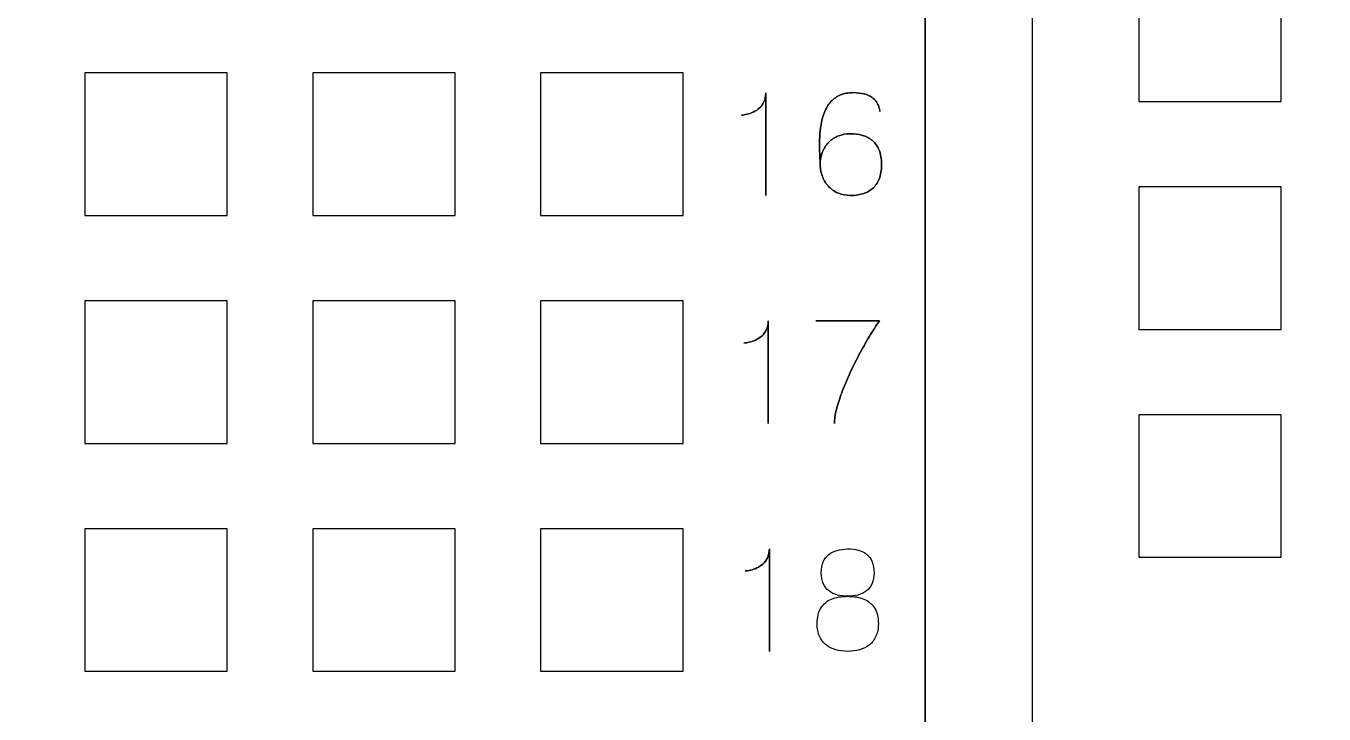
# Model space of a CAD drawing. Extents: x -1020 to 856, y -646 to 1108.
# Drawn here: x 375.44 to 389.91, y 712.58 to 720.24 of the extents above; entities that cross this region are included whole.
import ezdxf

# ---------------------------------------------------------------- set-up
doc = ezdxf.new("R2010")
doc.units = 0
doc.header["$MEASUREMENT"] = 0
doc.layers.add('LAYER_1', color=7, linetype='CONTINUOUS')

msp = doc.modelspace()

# ---------------------------------------------------------------- linework, layer by layer
at = {"layer": 'LAYER_1', "color": 250}
for points, knots in [([(581.5, 670), (581.5, 670), (581.5, 793), (581.5, 793), (581.5, 793), (581.5, 795.761), (579.261, 798), (576.5, 798), (576.5, 798), (576.5, 798), (333.5, 798), (333.5, 798), (333.5, 798), (330.739, 798), (328.5, 795.761), (328.5, 793), (328.5, 793), (328.5, 793), (328.5, 670), (328.5, 670), (328.5, 670), (328.5, 667.239), (330.739, 665), (333.5, 665), (333.5, 665), (333.5, 665), (576.5, 665), (576.5, 665), (576.5, 665), (579.261, 665), (581.5, 667.239), (581.5, 670)], [0, 0, 0, 0, 0.125, 0.125, 0.125, 0.125, 0.25, 0.25, 0.25, 0.25, 0.375, 0.375, 0.375, 0.375, 0.5, 0.5, 0.5, 0.5, 0.625, 0.625, 0.625, 0.625, 0.75, 0.75, 0.75, 0.75, 0.875, 0.875, 0.875, 0.875, 1, 1, 1, 1]), ([(350.5368, 762.11), (350.5368, 762.11), (385.4618, 762.11), (385.4618, 762.11), (385.4618, 762.11), (385.4618, 762.11), (385.4618, 678.29), (385.4618, 678.29), (385.4618, 678.29), (385.4618, 678.29), (350.5368, 678.29), (350.5368, 678.29), (350.5368, 678.29), (350.5368, 678.29), (350.5368, 762.11), (350.5368, 762.11)], [0, 0, 0, 0, 0.25, 0.25, 0.25, 0.25, 0.5, 0.5, 0.5, 0.5, 0.75, 0.75, 0.75, 0.75, 1, 1, 1, 1]), ([(385.4614, 762.11), (385.4614, 762.11), (394.3514, 762.11), (394.3514, 762.11), (394.3514, 762.11), (394.3514, 762.11), (394.3514, 678.29), (394.3514, 678.29), (394.3514, 678.29), (394.3514, 678.29), (385.4614, 678.29), (385.4614, 678.29), (385.4614, 678.29), (385.4614, 678.29), (385.4614, 762.11), (385.4614, 762.11)], [0, 0, 0, 0, 0.25, 0.25, 0.25, 0.25, 0.5, 0.5, 0.5, 0.5, 0.75, 0.75, 0.75, 0.75, 1, 1, 1, 1]), ([(387.8427, 720.9897), (387.8427, 720.9897), (389.4302, 720.9897), (389.4302, 720.9897), (389.4302, 720.9897), (389.4302, 720.9897), (389.4302, 719.4022), (389.4302, 719.4022), (389.4302, 719.4022), (389.4302, 719.4022), (387.8427, 719.4022), (387.8427, 719.4022), (387.8427, 719.4022), (387.8427, 719.4022), (387.8427, 720.9897), (387.8427, 720.9897)], [0, 0, 0, 0, 0.25, 0.25, 0.25, 0.25, 0.5, 0.5, 0.5, 0.5, 0.75, 0.75, 0.75, 0.75, 1, 1, 1, 1]), ([(376.0956, 719.7197), (376.0956, 719.7197), (377.6831, 719.7197), (377.6831, 719.7197), (377.6831, 719.7197), (377.6831, 719.7197), (377.6831, 718.1322), (377.6831, 718.1322), (377.6831, 718.1322), (377.6831, 718.1322), (376.0956, 718.1322), (376.0956, 718.1322), (376.0956, 718.1322), (376.0956, 718.1322), (376.0956, 719.7197), (376.0956, 719.7197)], [0, 0, 0, 0, 0.25, 0.25, 0.25, 0.25, 0.5, 0.5, 0.5, 0.5, 0.75, 0.75, 0.75, 0.75, 1, 1, 1, 1]), ([(378.6356, 719.7197), (378.6356, 719.7197), (380.2231, 719.7197), (380.2231, 719.7197), (380.2231, 719.7197), (380.2231, 719.7197), (380.2231, 718.1322), (380.2231, 718.1322), (380.2231, 718.1322), (380.2231, 718.1322), (378.6356, 718.1322), (378.6356, 718.1322), (378.6356, 718.1322), (378.6356, 718.1322), (378.6356, 719.7197), (378.6356, 719.7197)], [0, 0, 0, 0, 0.25, 0.25, 0.25, 0.25, 0.5, 0.5, 0.5, 0.5, 0.75, 0.75, 0.75, 0.75, 1, 1, 1, 1]), ([(381.1756, 719.7197), (381.1756, 719.7197), (382.7631, 719.7197), (382.7631, 719.7197), (382.7631, 719.7197), (382.7631, 719.7197), (382.7631, 718.1322), (382.7631, 718.1322), (382.7631, 718.1322), (382.7631, 718.1322), (381.1756, 718.1322), (381.1756, 718.1322), (381.1756, 718.1322), (381.1756, 718.1322), (381.1756, 719.7197), (381.1756, 719.7197)], [0, 0, 0, 0, 0.25, 0.25, 0.25, 0.25, 0.5, 0.5, 0.5, 0.5, 0.75, 0.75, 0.75, 0.75, 1, 1, 1, 1]), ([(383.6852, 718.3546), (383.6852, 718.3546), (383.6852, 719.4971), (383.6852, 719.4971), (383.6852, 719.4971), (383.685, 719.4583), (383.6781, 719.425), (383.6649, 719.3973), (383.6649, 719.3973), (383.6519, 719.3693), (383.6348, 719.3463), (383.6136, 719.3278), (383.6136, 719.3278), (383.5925, 719.3093), (383.5698, 719.2945), (383.5455, 719.2834), (383.5455, 719.2834), (383.5212, 719.2726), (383.4978, 719.2644), (383.4751, 719.2594), (383.4751, 719.2594), (383.4521, 719.2541), (383.4326, 719.251), (383.4159, 719.2499), (383.4159, 719.2499), (383.4326, 719.251), (383.4521, 719.2541), (383.4751, 719.2594), (383.4751, 719.2594), (383.4978, 719.2644), (383.5212, 719.2726), (383.5455, 719.2834), (383.5455, 719.2834), (383.5698, 719.2945), (383.5925, 719.3093), (383.6136, 719.3278), (383.6136, 719.3278), (383.6348, 719.3463), (383.6519, 719.3693), (383.6649, 719.3973), (383.6649, 719.3973), (383.6781, 719.425), (383.685, 719.4583), (383.6852, 719.4971), (383.6852, 719.4971), (383.6852, 719.4971), (383.6852, 718.3546), (383.6852, 718.3546)], [0, 0, 0, 0, 0.0833333, 0.0833333, 0.0833333, 0.0833333, 0.1666667, 0.1666667, 0.1666667, 0.1666667, 0.25, 0.25, 0.25, 0.25, 0.3333333, 0.3333333, 0.3333333, 0.3333333, 0.4166667, 0.4166667, 0.4166667, 0.4166667, 0.5, 0.5, 0.5, 0.5, 0.5833333, 0.5833333, 0.5833333, 0.5833333, 0.6666667, 0.6666667, 0.6666667, 0.6666667, 0.75, 0.75, 0.75, 0.75, 0.8333333, 0.8333333, 0.8333333, 0.8333333, 0.9166667, 0.9166667, 0.9166667, 0.9166667, 1, 1, 1, 1]), ([(384.292, 718.6985), (384.2923, 718.7502), (384.3007, 718.797), (384.3175, 718.8392), (384.3175, 718.8392), (384.3342, 718.8812), (384.3577, 718.9174), (384.388, 718.9478), (384.388, 718.9478), (384.4182, 718.9779), (384.4538, 719.0011), (384.4945, 719.0175), (384.4945, 719.0175), (384.5351, 719.0339), (384.5798, 719.0421), (384.6278, 719.0423), (384.6278, 719.0423), (384.6762, 719.0426), (384.7213, 719.0365), (384.7633, 719.0244), (384.7633, 719.0244), (384.8053, 719.0125), (384.8419, 718.9929), (384.8739, 718.966), (384.8739, 718.966), (384.9058, 718.9393), (384.9309, 718.9039), (384.9489, 718.8598), (384.9489, 718.8598), (384.9669, 718.8157), (384.9761, 718.7621), (384.9764, 718.6985), (384.9764, 718.6985), (384.9761, 718.6348), (384.9669, 718.5812), (384.9489, 718.5371), (384.9489, 718.5371), (384.9309, 718.493), (384.9058, 718.4576), (384.8739, 718.4309), (384.8739, 718.4309), (384.8419, 718.404), (384.8053, 718.3844), (384.7633, 718.3726), (384.7633, 718.3726), (384.7213, 718.3604), (384.6762, 718.3543), (384.6278, 718.3546), (384.6278, 718.3546), (384.5798, 718.3549), (384.5357, 718.3631), (384.4953, 718.3794), (384.4953, 718.3794), (384.4551, 718.3958), (384.4203, 718.419), (384.3904, 718.4494), (384.3904, 718.4494), (384.3606, 718.4795), (384.3371, 718.5157), (384.3202, 718.558), (384.3202, 718.558), (384.3031, 718.5999), (384.2939, 718.6467), (384.292, 718.6985), (384.292, 718.6985), (384.291, 718.7246), (384.2896, 718.7558), (384.2878, 718.7919), (384.2878, 718.7919), (384.2859, 718.8284), (384.2849, 718.868), (384.2846, 718.9105), (384.2846, 718.9105), (384.2844, 718.9533), (384.2857, 718.9974), (384.2891, 719.0426), (384.2891, 719.0426), (384.2923, 719.088), (384.2986, 719.1326), (384.3078, 719.1767), (384.3078, 719.1767), (384.317, 719.2206), (384.3302, 719.262), (384.3476, 719.3009), (384.3476, 719.3009), (384.3651, 719.3397), (384.3875, 719.374), (384.4152, 719.4039), (384.4152, 719.4039), (384.4432, 719.4337), (384.4773, 719.4572), (384.5177, 719.4744), (384.5177, 719.4744), (384.5581, 719.4913), (384.6059, 719.5), (384.6611, 719.5003), (384.6611, 719.5003), (384.7092, 719.5), (384.7499, 719.4952), (384.7837, 719.486), (384.7837, 719.486), (384.8175, 719.4768), (384.8451, 719.4643), (384.8673, 719.449), (384.8673, 719.449), (384.8892, 719.4334), (384.9066, 719.4165), (384.9193, 719.3978), (384.9193, 719.3978), (384.932, 719.3793), (384.9415, 719.3606), (384.9473, 719.3418), (384.9473, 719.3418), (384.9534, 719.3231), (384.9573, 719.3056), (384.9589, 719.2895), (384.9589, 719.2895), (384.9573, 719.3056), (384.9534, 719.3231), (384.9473, 719.3418), (384.9473, 719.3418), (384.9415, 719.3606), (384.932, 719.3793), (384.9193, 719.3978), (384.9193, 719.3978), (384.9066, 719.4165), (384.8892, 719.4334), (384.8673, 719.449), (384.8673, 719.449), (384.8451, 719.4643), (384.8175, 719.4768), (384.7837, 719.486), (384.7837, 719.486), (384.7499, 719.4952), (384.7092, 719.5), (384.6611, 719.5003), (384.6611, 719.5003), (384.6059, 719.5), (384.5581, 719.4913), (384.5177, 719.4744), (384.5177, 719.4744), (384.4773, 719.4572), (384.4432, 719.4337), (384.4152, 719.4039), (384.4152, 719.4039), (384.3875, 719.374), (384.3651, 719.3397), (384.3476, 719.3009), (384.3476, 719.3009), (384.3302, 719.262), (384.317, 719.2206), (384.3078, 719.1767), (384.3078, 719.1767), (384.2986, 719.1326), (384.2923, 719.088), (384.2891, 719.0426), (384.2891, 719.0426), (384.2857, 718.9974), (384.2844, 718.9533), (384.2846, 718.9105), (384.2846, 718.9105), (384.2849, 718.868), (384.2859, 718.8284), (384.2878, 718.7919), (384.2878, 718.7919), (384.2896, 718.7558), (384.291, 718.7246), (384.292, 718.6985), (384.292, 718.6985), (384.2939, 718.6467), (384.3031, 718.5999), (384.3202, 718.558), (384.3202, 718.558), (384.3371, 718.5157), (384.3606, 718.4795), (384.3904, 718.4494), (384.3904, 718.4494), (384.4203, 718.419), (384.4551, 718.3958), (384.4953, 718.3794), (384.4953, 718.3794), (384.5357, 718.3631), (384.5798, 718.3549), (384.6278, 718.3546), (384.6278, 718.3546), (384.6762, 718.3543), (384.7213, 718.3604), (384.7633, 718.3726), (384.7633, 718.3726), (384.8053, 718.3844), (384.8419, 718.404), (384.8739, 718.4309), (384.8739, 718.4309), (384.9058, 718.4576), (384.9309, 718.493), (384.9489, 718.5371), (384.9489, 718.5371), (384.9669, 718.5812), (384.9761, 718.6348), (384.9764, 718.6985), (384.9764, 718.6985), (384.9761, 718.7621), (384.9669, 718.8157), (384.9489, 718.8598), (384.9489, 718.8598), (384.9309, 718.9039), (384.9058, 718.9393), (384.8739, 718.966), (384.8739, 718.966), (384.8419, 718.9929), (384.8053, 719.0125), (384.7633, 719.0244), (384.7633, 719.0244), (384.7213, 719.0365), (384.6762, 719.0426), (384.6278, 719.0423), (384.6278, 719.0423), (384.5798, 719.0421), (384.5351, 719.0339), (384.4945, 719.0175), (384.4945, 719.0175), (384.4538, 719.0011), (384.4182, 718.9779), (384.388, 718.9478), (384.388, 718.9478), (384.3577, 718.9174), (384.3342, 718.8812), (384.3175, 718.8392), (384.3175, 718.8392), (384.3007, 718.797), (384.2923, 718.7502), (384.292, 718.6985)], [0, 0, 0, 0, 0.0172414, 0.0172414, 0.0172414, 0.0172414, 0.0344828, 0.0344828, 0.0344828, 0.0344828, 0.0517241, 0.0517241, 0.0517241, 0.0517241, 0.0689655, 0.0689655, 0.0689655, 0.0689655, 0.0862069, 0.0862069, 0.0862069, 0.0862069, 0.1034483, 0.1034483, 0.1034483, 0.1034483, 0.1206897, 0.1206897, 0.1206897, 0.1206897, 0.137931, 0.137931, 0.137931, 0.137931, 0.1551724, 0.1551724, 0.1551724, 0.1551724, 0.1724138, 0.1724138, 0.1724138, 0.1724138, 0.1896552, 0.1896552, 0.1896552, 0.1896552, 0.2068966, 0.2068966, 0.2068966, 0.2068966, 0.2241379, 0.2241379, 0.2241379, 0.2241379, 0.2413793, 0.2413793, 0.2413793, 0.2413793, 0.2586207, 0.2586207, 0.2586207, 0.2586207, 0.2758621, 0.2758621, 0.2758621, 0.2758621, 0.2931034, 0.2931034, 0.2931034, 0.2931034, 0.3103448, 0.3103448, 0.3103448, 0.3103448, 0.3275862, 0.3275862, 0.3275862, 0.3275862, 0.3448276, 0.3448276, 0.3448276, 0.3448276, 0.362069, 0.362069, 0.362069, 0.362069, 0.3793103, 0.3793103, 0.3793103, 0.3793103, 0.3965517, 0.3965517, 0.3965517, 0.3965517, 0.4137931, 0.4137931, 0.4137931, 0.4137931, 0.4310345, 0.4310345, 0.4310345, 0.4310345, 0.4482759, 0.4482759, 0.4482759, 0.4482759, 0.4655172, 0.4655172, 0.4655172, 0.4655172, 0.4827586, 0.4827586, 0.4827586, 0.4827586, 0.5, 0.5, 0.5, 0.5, 0.5172414, 0.5172414, 0.5172414, 0.5172414, 0.5344828, 0.5344828, 0.5344828, 0.5344828, 0.5517241, 0.5517241, 0.5517241, 0.5517241, 0.5689655, 0.5689655, 0.5689655, 0.5689655, 0.5862069, 0.5862069, 0.5862069, 0.5862069, 0.6034483, 0.6034483, 0.6034483, 0.6034483, 0.6206897, 0.6206897, 0.6206897, 0.6206897, 0.637931, 0.637931, 0.637931, 0.637931, 0.6551724, 0.6551724, 0.6551724, 0.6551724, 0.6724138, 0.6724138, 0.6724138, 0.6724138, 0.6896552, 0.6896552, 0.6896552, 0.6896552, 0.7068966, 0.7068966, 0.7068966, 0.7068966, 0.7241379, 0.7241379, 0.7241379, 0.7241379, 0.7413793, 0.7413793, 0.7413793, 0.7413793, 0.7586207, 0.7586207, 0.7586207, 0.7586207, 0.7758621, 0.7758621, 0.7758621, 0.7758621, 0.7931034, 0.7931034, 0.7931034, 0.7931034, 0.8103448, 0.8103448, 0.8103448, 0.8103448, 0.8275862, 0.8275862, 0.8275862, 0.8275862, 0.8448276, 0.8448276, 0.8448276, 0.8448276, 0.862069, 0.862069, 0.862069, 0.862069, 0.8793103, 0.8793103, 0.8793103, 0.8793103, 0.8965517, 0.8965517, 0.8965517, 0.8965517, 0.9137931, 0.9137931, 0.9137931, 0.9137931, 0.9310345, 0.9310345, 0.9310345, 0.9310345, 0.9482759, 0.9482759, 0.9482759, 0.9482759, 0.9655172, 0.9655172, 0.9655172, 0.9655172, 0.9827586, 0.9827586, 0.9827586, 0.9827586, 1, 1, 1, 1]), ([(387.8427, 718.4497), (387.8427, 718.4497), (389.4302, 718.4497), (389.4302, 718.4497), (389.4302, 718.4497), (389.4302, 718.4497), (389.4302, 716.8622), (389.4302, 716.8622), (389.4302, 716.8622), (389.4302, 716.8622), (387.8427, 716.8622), (387.8427, 716.8622), (387.8427, 716.8622), (387.8427, 716.8622), (387.8427, 718.4497), (387.8427, 718.4497)], [0, 0, 0, 0, 0.25, 0.25, 0.25, 0.25, 0.5, 0.5, 0.5, 0.5, 0.75, 0.75, 0.75, 0.75, 1, 1, 1, 1]), ([(376.0956, 717.1797), (376.0956, 717.1797), (377.6831, 717.1797), (377.6831, 717.1797), (377.6831, 717.1797), (377.6831, 717.1797), (377.6831, 715.5922), (377.6831, 715.5922), (377.6831, 715.5922), (377.6831, 715.5922), (376.0956, 715.5922), (376.0956, 715.5922), (376.0956, 715.5922), (376.0956, 715.5922), (376.0956, 717.1797), (376.0956, 717.1797)], [0, 0, 0, 0, 0.25, 0.25, 0.25, 0.25, 0.5, 0.5, 0.5, 0.5, 0.75, 0.75, 0.75, 0.75, 1, 1, 1, 1]), ([(378.6356, 717.1797), (378.6356, 717.1797), (380.2231, 717.1797), (380.2231, 717.1797), (380.2231, 717.1797), (380.2231, 717.1797), (380.2231, 715.5922), (380.2231, 715.5922), (380.2231, 715.5922), (380.2231, 715.5922), (378.6356, 715.5922), (378.6356, 715.5922), (378.6356, 715.5922), (378.6356, 715.5922), (378.6356, 717.1797), (378.6356, 717.1797)], [0, 0, 0, 0, 0.25, 0.25, 0.25, 0.25, 0.5, 0.5, 0.5, 0.5, 0.75, 0.75, 0.75, 0.75, 1, 1, 1, 1]), ([(381.1756, 717.1797), (381.1756, 717.1797), (382.7631, 717.1797), (382.7631, 717.1797), (382.7631, 717.1797), (382.7631, 717.1797), (382.7631, 715.5922), (382.7631, 715.5922), (382.7631, 715.5922), (382.7631, 715.5922), (381.1756, 715.5922), (381.1756, 715.5922), (381.1756, 715.5922), (381.1756, 715.5922), (381.1756, 717.1797), (381.1756, 717.1797)], [0, 0, 0, 0, 0.25, 0.25, 0.25, 0.25, 0.5, 0.5, 0.5, 0.5, 0.75, 0.75, 0.75, 0.75, 1, 1, 1, 1]), ([(383.7121, 715.8146), (383.7121, 715.8146), (383.7121, 716.9571), (383.7121, 716.9571), (383.7121, 716.9571), (383.7119, 716.9183), (383.705, 716.885), (383.6918, 716.8573), (383.6918, 716.8573), (383.6788, 716.8293), (383.6617, 716.8063), (383.6405, 716.7878), (383.6405, 716.7878), (383.6194, 716.7693), (383.5967, 716.7545), (383.5724, 716.7434), (383.5724, 716.7434), (383.5481, 716.7326), (383.5247, 716.7244), (383.502, 716.7194), (383.502, 716.7194), (383.479, 716.7141), (383.4595, 716.711), (383.4428, 716.7099), (383.4428, 716.7099), (383.4595, 716.711), (383.479, 716.7141), (383.502, 716.7194), (383.502, 716.7194), (383.5247, 716.7244), (383.5481, 716.7326), (383.5724, 716.7434), (383.5724, 716.7434), (383.5967, 716.7545), (383.6194, 716.7693), (383.6405, 716.7878), (383.6405, 716.7878), (383.6617, 716.8063), (383.6788, 716.8293), (383.6918, 716.8573), (383.6918, 716.8573), (383.705, 716.885), (383.7119, 716.9183), (383.7121, 716.9571), (383.7121, 716.9571), (383.7121, 716.9571), (383.7121, 715.8146), (383.7121, 715.8146)], [0, 0, 0, 0, 0.0833333, 0.0833333, 0.0833333, 0.0833333, 0.1666667, 0.1666667, 0.1666667, 0.1666667, 0.25, 0.25, 0.25, 0.25, 0.3333333, 0.3333333, 0.3333333, 0.3333333, 0.4166667, 0.4166667, 0.4166667, 0.4166667, 0.5, 0.5, 0.5, 0.5, 0.5833333, 0.5833333, 0.5833333, 0.5833333, 0.6666667, 0.6666667, 0.6666667, 0.6666667, 0.75, 0.75, 0.75, 0.75, 0.8333333, 0.8333333, 0.8333333, 0.8333333, 0.9166667, 0.9166667, 0.9166667, 0.9166667, 1, 1, 1, 1]), ([(384.4503, 715.8146), (384.4511, 715.8587), (384.4588, 715.9097), (384.4733, 715.9678), (384.4733, 715.9678), (384.4878, 716.0261), (384.5076, 716.089), (384.5327, 716.1563), (384.5327, 716.1563), (384.5578, 716.2237), (384.5869, 716.2929), (384.6196, 716.3645), (384.6196, 716.3645), (384.6521, 716.436), (384.6872, 716.5068), (384.7245, 716.5773), (384.7245, 716.5773), (384.7617, 716.6478), (384.7997, 716.7154), (384.8386, 716.7801), (384.8386, 716.7801), (384.8773, 716.8446), (384.9153, 716.9035), (384.9526, 716.9571), (384.9526, 716.9571), (384.9526, 716.9571), (384.2444, 716.9571), (384.2444, 716.9571), (384.2444, 716.9571), (384.2444, 716.9571), (384.9526, 716.9571), (384.9526, 716.9571), (384.9526, 716.9571), (384.9153, 716.9035), (384.8773, 716.8446), (384.8386, 716.7801), (384.8386, 716.7801), (384.7997, 716.7154), (384.7617, 716.6478), (384.7245, 716.5773), (384.7245, 716.5773), (384.6872, 716.5068), (384.6521, 716.436), (384.6196, 716.3645), (384.6196, 716.3645), (384.5869, 716.2929), (384.5578, 716.2237), (384.5327, 716.1563), (384.5327, 716.1563), (384.5076, 716.089), (384.4878, 716.0261), (384.4733, 715.9678), (384.4733, 715.9678), (384.4588, 715.9097), (384.4511, 715.8587), (384.4503, 715.8146)], [0, 0, 0, 0, 0.0714286, 0.0714286, 0.0714286, 0.0714286, 0.1428571, 0.1428571, 0.1428571, 0.1428571, 0.2142857, 0.2142857, 0.2142857, 0.2142857, 0.2857143, 0.2857143, 0.2857143, 0.2857143, 0.3571429, 0.3571429, 0.3571429, 0.3571429, 0.4285714, 0.4285714, 0.4285714, 0.4285714, 0.5, 0.5, 0.5, 0.5, 0.5714286, 0.5714286, 0.5714286, 0.5714286, 0.6428571, 0.6428571, 0.6428571, 0.6428571, 0.7142857, 0.7142857, 0.7142857, 0.7142857, 0.7857143, 0.7857143, 0.7857143, 0.7857143, 0.8571429, 0.8571429, 0.8571429, 0.8571429, 0.9285714, 0.9285714, 0.9285714, 0.9285714, 1, 1, 1, 1]), ([(387.8427, 715.9097), (387.8427, 715.9097), (389.4302, 715.9097), (389.4302, 715.9097), (389.4302, 715.9097), (389.4302, 715.9097), (389.4302, 714.3222), (389.4302, 714.3222), (389.4302, 714.3222), (389.4302, 714.3222), (387.8427, 714.3222), (387.8427, 714.3222), (387.8427, 714.3222), (387.8427, 714.3222), (387.8427, 715.9097), (387.8427, 715.9097)], [0, 0, 0, 0, 0.25, 0.25, 0.25, 0.25, 0.5, 0.5, 0.5, 0.5, 0.75, 0.75, 0.75, 0.75, 1, 1, 1, 1]), ([(376.0956, 714.6397), (376.0956, 714.6397), (377.6831, 714.6397), (377.6831, 714.6397), (377.6831, 714.6397), (377.6831, 714.6397), (377.6831, 713.0522), (377.6831, 713.0522), (377.6831, 713.0522), (377.6831, 713.0522), (376.0956, 713.0522), (376.0956, 713.0522), (376.0956, 713.0522), (376.0956, 713.0522), (376.0956, 714.6397), (376.0956, 714.6397)], [0, 0, 0, 0, 0.25, 0.25, 0.25, 0.25, 0.5, 0.5, 0.5, 0.5, 0.75, 0.75, 0.75, 0.75, 1, 1, 1, 1]), ([(378.6356, 714.6397), (378.6356, 714.6397), (380.2231, 714.6397), (380.2231, 714.6397), (380.2231, 714.6397), (380.2231, 714.6397), (380.2231, 713.0522), (380.2231, 713.0522), (380.2231, 713.0522), (380.2231, 713.0522), (378.6356, 713.0522), (378.6356, 713.0522), (378.6356, 713.0522), (378.6356, 713.0522), (378.6356, 714.6397), (378.6356, 714.6397)], [0, 0, 0, 0, 0.25, 0.25, 0.25, 0.25, 0.5, 0.5, 0.5, 0.5, 0.75, 0.75, 0.75, 0.75, 1, 1, 1, 1]), ([(381.1756, 714.6397), (381.1756, 714.6397), (382.7631, 714.6397), (382.7631, 714.6397), (382.7631, 714.6397), (382.7631, 714.6397), (382.7631, 713.0522), (382.7631, 713.0522), (382.7631, 713.0522), (382.7631, 713.0522), (381.1756, 713.0522), (381.1756, 713.0522), (381.1756, 713.0522), (381.1756, 713.0522), (381.1756, 714.6397), (381.1756, 714.6397)], [0, 0, 0, 0, 0.25, 0.25, 0.25, 0.25, 0.5, 0.5, 0.5, 0.5, 0.75, 0.75, 0.75, 0.75, 1, 1, 1, 1]), ([(383.7256, 713.2746), (383.7256, 713.2746), (383.7256, 714.4171), (383.7256, 714.4171), (383.7256, 714.4171), (383.7254, 714.3783), (383.7185, 714.345), (383.7053, 714.3173), (383.7053, 714.3173), (383.6923, 714.2893), (383.6752, 714.2663), (383.654, 714.2478), (383.654, 714.2478), (383.6329, 714.2293), (383.6102, 714.2145), (383.5859, 714.2034), (383.5859, 714.2034), (383.5616, 714.1926), (383.5382, 714.1844), (383.5155, 714.1794), (383.5155, 714.1794), (383.4925, 714.1741), (383.473, 714.171), (383.4563, 714.1699), (383.4563, 714.1699), (383.473, 714.171), (383.4925, 714.1741), (383.5155, 714.1794), (383.5155, 714.1794), (383.5382, 714.1844), (383.5616, 714.1926), (383.5859, 714.2034), (383.5859, 714.2034), (383.6102, 714.2145), (383.6329, 714.2293), (383.654, 714.2478), (383.654, 714.2478), (383.6752, 714.2663), (383.6923, 714.2893), (383.7053, 714.3173), (383.7053, 714.3173), (383.7185, 714.345), (383.7254, 714.3783), (383.7256, 714.4171), (383.7256, 714.4171), (383.7256, 714.4171), (383.7256, 713.2746), (383.7256, 713.2746)], [0, 0, 0, 0, 0.0833333, 0.0833333, 0.0833333, 0.0833333, 0.1666667, 0.1666667, 0.1666667, 0.1666667, 0.25, 0.25, 0.25, 0.25, 0.3333333, 0.3333333, 0.3333333, 0.3333333, 0.4166667, 0.4166667, 0.4166667, 0.4166667, 0.5, 0.5, 0.5, 0.5, 0.5833333, 0.5833333, 0.5833333, 0.5833333, 0.6666667, 0.6666667, 0.6666667, 0.6666667, 0.75, 0.75, 0.75, 0.75, 0.8333333, 0.8333333, 0.8333333, 0.8333333, 0.9166667, 0.9166667, 0.9166667, 0.9166667, 1, 1, 1, 1]), ([(384.5985, 713.8878), (384.6392, 713.8878), (384.6772, 713.8926), (384.7129, 713.9021), (384.7129, 713.9021), (384.7483, 713.9119), (384.7794, 713.9272), (384.8066, 713.9481), (384.8066, 713.9481), (384.8336, 713.9689), (384.8547, 713.9961), (384.8699, 714.0297), (384.8699, 714.0297), (384.8852, 714.0629), (384.8929, 714.1033), (384.8932, 714.1509), (384.8932, 714.1509), (384.8929, 714.1984), (384.8855, 714.2391), (384.871, 714.2729), (384.871, 714.2729), (384.8566, 714.3067), (384.836, 714.3344), (384.8095, 714.3558), (384.8095, 714.3558), (384.7831, 714.377), (384.752, 714.3925), (384.7161, 714.4023), (384.7161, 714.4023), (384.6804, 714.4121), (384.641, 714.4163), (384.5985, 714.4155), (384.5985, 714.4155), (384.556, 714.415), (384.5167, 714.4094), (384.481, 714.3997), (384.481, 714.3997), (384.4451, 714.3896), (384.4139, 714.3743), (384.3875, 714.3534), (384.3875, 714.3534), (384.3611, 714.3326), (384.3406, 714.3054), (384.3261, 714.2721), (384.3261, 714.2721), (384.3115, 714.2386), (384.3042, 714.1984), (384.3039, 714.1509), (384.3039, 714.1509), (384.3042, 714.1033), (384.3118, 714.0629), (384.3271, 714.0297), (384.3271, 714.0297), (384.3424, 713.9961), (384.3635, 713.9689), (384.3907, 713.9481), (384.3907, 713.9481), (384.4176, 713.9272), (384.4488, 713.9119), (384.4842, 713.9021), (384.4842, 713.9021), (384.5198, 713.8926), (384.5579, 713.8878), (384.5985, 713.8878)], [0, 0, 0, 0, 0.0625, 0.0625, 0.0625, 0.0625, 0.125, 0.125, 0.125, 0.125, 0.1875, 0.1875, 0.1875, 0.1875, 0.25, 0.25, 0.25, 0.25, 0.3125, 0.3125, 0.3125, 0.3125, 0.375, 0.375, 0.375, 0.375, 0.4375, 0.4375, 0.4375, 0.4375, 0.5, 0.5, 0.5, 0.5, 0.5625, 0.5625, 0.5625, 0.5625, 0.625, 0.625, 0.625, 0.625, 0.6875, 0.6875, 0.6875, 0.6875, 0.75, 0.75, 0.75, 0.75, 0.8125, 0.8125, 0.8125, 0.8125, 0.875, 0.875, 0.875, 0.875, 0.9375, 0.9375, 0.9375, 0.9375, 1, 1, 1, 1]), ([(384.5985, 713.8878), (384.6392, 713.8878), (384.6772, 713.8926), (384.7129, 713.9021), (384.7129, 713.9021), (384.7483, 713.9119), (384.7794, 713.9272), (384.8066, 713.9481), (384.8066, 713.9481), (384.8336, 713.9689), (384.8547, 713.9961), (384.8699, 714.0297), (384.8699, 714.0297), (384.8852, 714.0629), (384.8929, 714.1033), (384.8932, 714.1509), (384.8932, 714.1509), (384.8929, 714.1984), (384.8855, 714.2391), (384.871, 714.2729), (384.871, 714.2729), (384.8566, 714.3067), (384.836, 714.3344), (384.8095, 714.3558), (384.8095, 714.3558), (384.7831, 714.377), (384.752, 714.3925), (384.7161, 714.4023), (384.7161, 714.4023), (384.6804, 714.4121), (384.641, 714.4163), (384.5985, 714.4155), (384.5985, 714.4155), (384.556, 714.415), (384.5167, 714.4094), (384.481, 714.3997), (384.481, 714.3997), (384.4451, 714.3896), (384.4139, 714.3743), (384.3875, 714.3534), (384.3875, 714.3534), (384.3611, 714.3326), (384.3406, 714.3054), (384.3261, 714.2721), (384.3261, 714.2721), (384.3115, 714.2386), (384.3042, 714.1984), (384.3039, 714.1509), (384.3039, 714.1509), (384.3042, 714.1033), (384.3118, 714.0629), (384.3271, 714.0297), (384.3271, 714.0297), (384.3424, 713.9961), (384.3635, 713.9689), (384.3907, 713.9481), (384.3907, 713.9481), (384.4176, 713.9272), (384.4488, 713.9119), (384.4842, 713.9021), (384.4842, 713.9021), (384.5198, 713.8926), (384.5579, 713.8878), (384.5985, 713.8878)], [0, 0, 0, 0, 0.0625, 0.0625, 0.0625, 0.0625, 0.125, 0.125, 0.125, 0.125, 0.1875, 0.1875, 0.1875, 0.1875, 0.25, 0.25, 0.25, 0.25, 0.3125, 0.3125, 0.3125, 0.3125, 0.375, 0.375, 0.375, 0.375, 0.4375, 0.4375, 0.4375, 0.4375, 0.5, 0.5, 0.5, 0.5, 0.5625, 0.5625, 0.5625, 0.5625, 0.625, 0.625, 0.625, 0.625, 0.6875, 0.6875, 0.6875, 0.6875, 0.75, 0.75, 0.75, 0.75, 0.8125, 0.8125, 0.8125, 0.8125, 0.875, 0.875, 0.875, 0.875, 0.9375, 0.9375, 0.9375, 0.9375, 1, 1, 1, 1]), ([(384.5985, 713.2746), (384.6461, 713.2746), (384.6904, 713.2801), (384.7316, 713.2918), (384.7316, 713.2918), (384.7728, 713.3034), (384.809, 713.3216), (384.8404, 713.3464), (384.8404, 713.3464), (384.8715, 713.371), (384.8961, 713.4027), (384.9138, 713.4418), (384.9138, 713.4418), (384.9315, 713.4806), (384.9404, 713.5273), (384.9407, 713.582), (384.9407, 713.582), (384.9402, 713.6546), (384.9259, 713.7135), (384.8977, 713.7584), (384.8977, 713.7584), (384.8694, 713.8036), (384.8299, 713.8363), (384.7789, 713.8572), (384.7789, 713.8572), (384.7277, 713.8778), (384.6677, 713.8881), (384.5985, 713.8878), (384.5985, 713.8878), (384.5296, 713.8881), (384.4694, 713.8778), (384.4187, 713.8572), (384.4187, 713.8572), (384.3677, 713.8363), (384.3285, 713.8036), (384.3005, 713.7584), (384.3005, 713.7584), (384.2725, 713.7135), (384.2582, 713.6546), (384.2579, 713.582), (384.2579, 713.582), (384.2582, 713.5273), (384.2672, 713.4806), (384.2849, 713.4418), (384.2849, 713.4418), (384.3026, 713.4027), (384.3269, 713.371), (384.3582, 713.3464), (384.3582, 713.3464), (384.3894, 713.3216), (384.4253, 713.3034), (384.4665, 713.2918), (384.4665, 713.2918), (384.5074, 713.2801), (384.5515, 713.2746), (384.5985, 713.2746)], [0, 0, 0, 0, 0.0714286, 0.0714286, 0.0714286, 0.0714286, 0.1428571, 0.1428571, 0.1428571, 0.1428571, 0.2142857, 0.2142857, 0.2142857, 0.2142857, 0.2857143, 0.2857143, 0.2857143, 0.2857143, 0.3571429, 0.3571429, 0.3571429, 0.3571429, 0.4285714, 0.4285714, 0.4285714, 0.4285714, 0.5, 0.5, 0.5, 0.5, 0.5714286, 0.5714286, 0.5714286, 0.5714286, 0.6428571, 0.6428571, 0.6428571, 0.6428571, 0.7142857, 0.7142857, 0.7142857, 0.7142857, 0.7857143, 0.7857143, 0.7857143, 0.7857143, 0.8571429, 0.8571429, 0.8571429, 0.8571429, 0.9285714, 0.9285714, 0.9285714, 0.9285714, 1, 1, 1, 1]), ([(384.5985, 713.2746), (384.6461, 713.2746), (384.6904, 713.2801), (384.7316, 713.2918), (384.7316, 713.2918), (384.7728, 713.3034), (384.809, 713.3216), (384.8404, 713.3464), (384.8404, 713.3464), (384.8715, 713.371), (384.8961, 713.4027), (384.9138, 713.4418), (384.9138, 713.4418), (384.9315, 713.4806), (384.9404, 713.5273), (384.9407, 713.582), (384.9407, 713.582), (384.9402, 713.6546), (384.9259, 713.7135), (384.8977, 713.7584), (384.8977, 713.7584), (384.8694, 713.8036), (384.8299, 713.8363), (384.7789, 713.8572), (384.7789, 713.8572), (384.7277, 713.8778), (384.6677, 713.8881), (384.5985, 713.8878), (384.5985, 713.8878), (384.5296, 713.8881), (384.4694, 713.8778), (384.4187, 713.8572), (384.4187, 713.8572), (384.3677, 713.8363), (384.3285, 713.8036), (384.3005, 713.7584), (384.3005, 713.7584), (384.2725, 713.7135), (384.2582, 713.6546), (384.2579, 713.582), (384.2579, 713.582), (384.2582, 713.5273), (384.2672, 713.4806), (384.2849, 713.4418), (384.2849, 713.4418), (384.3026, 713.4027), (384.3269, 713.371), (384.3582, 713.3464), (384.3582, 713.3464), (384.3894, 713.3216), (384.4253, 713.3034), (384.4665, 713.2918), (384.4665, 713.2918), (384.5074, 713.2801), (384.5515, 713.2746), (384.5985, 713.2746)], [0, 0, 0, 0, 0.0714286, 0.0714286, 0.0714286, 0.0714286, 0.1428571, 0.1428571, 0.1428571, 0.1428571, 0.2142857, 0.2142857, 0.2142857, 0.2142857, 0.2857143, 0.2857143, 0.2857143, 0.2857143, 0.3571429, 0.3571429, 0.3571429, 0.3571429, 0.4285714, 0.4285714, 0.4285714, 0.4285714, 0.5, 0.5, 0.5, 0.5, 0.5714286, 0.5714286, 0.5714286, 0.5714286, 0.6428571, 0.6428571, 0.6428571, 0.6428571, 0.7142857, 0.7142857, 0.7142857, 0.7142857, 0.7857143, 0.7857143, 0.7857143, 0.7857143, 0.8571429, 0.8571429, 0.8571429, 0.8571429, 0.9285714, 0.9285714, 0.9285714, 0.9285714, 1, 1, 1, 1])]:
    msp.add_open_spline(points, degree=3, knots=knots, dxfattribs=at)
at = {"layer": 'LAYER_1', "color": 1}
msp.add_open_spline([(386.6552, 757.8578), (386.6552, 757.8578), (386.6552, 682.5341), (386.6552, 682.5341)], degree=3, dxfattribs=at)

doc.saveas('drawing.dxf')
